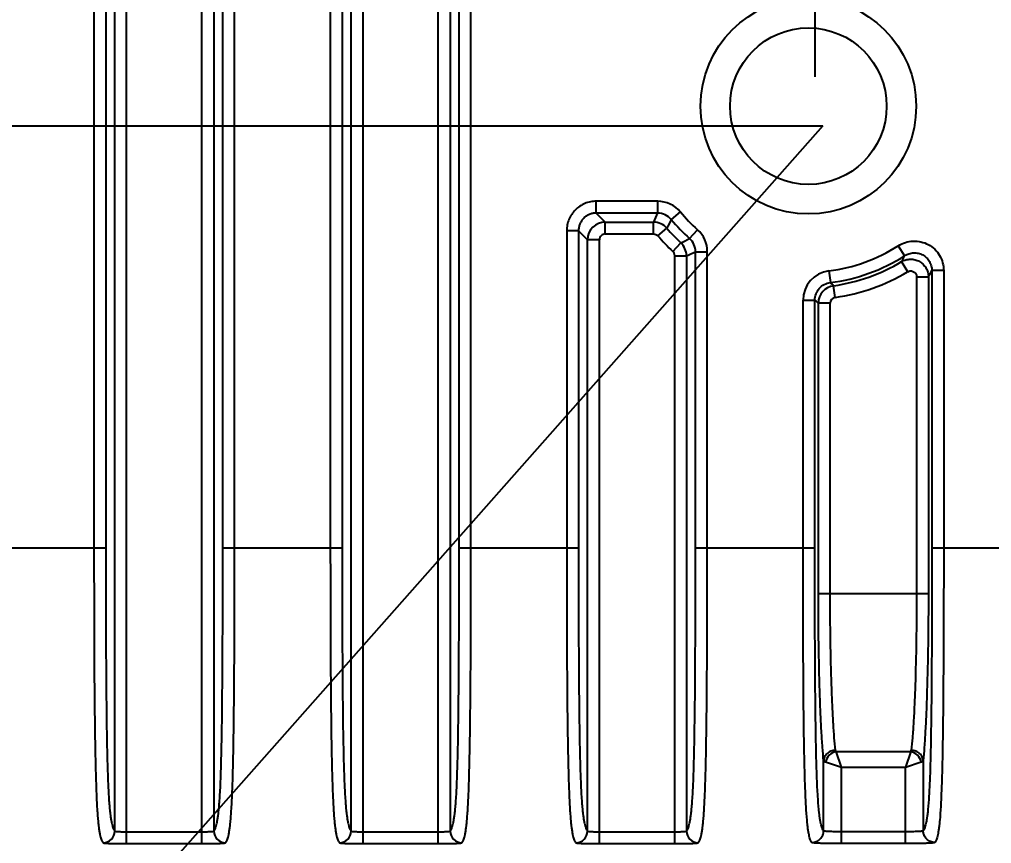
# Model space of a CAD drawing. Header units: millimetres. Extents: x 2067 to 4417, y -1557 to -908.
# Drawn here: x 2429.69 to 2446.15, y -1410.27 to -1396.32 of the extents above; entities that cross this region are included whole.
import ezdxf
from ezdxf import colors
from ezdxf.entities.mleader import LeaderData, LeaderLine
from ezdxf.math import Vec2, Vec3

# ---------------------------------------------------------------- set-up
doc = ezdxf.new("R2010")
doc.units = ezdxf.units.MM
doc.styles.get("Standard").update_dxf_attribs({"font": 'AcadEref.ttf'})
doc.dimstyles.get("Standard").update_dxf_attribs({"dimtxt": 0.15625, "dimasz": 0.1875, "dimexe": 0.18, "dimexo": 0.0625, "dimgap": 0.09, "dimtad": 0, "dimtih": 1, "dimtoh": 1, "dimdec": 3, "dimzin": 4, "dimdsep": 46, "dimtxsty": 'Standard', "dimblk": 'CLOSED', "dimblk1": 'CLOSED', "dimblk2": 'CLOSED', "dimcen": 0.09, "dimadec": 0, "dimazin": 0, "dimtp": 0.001, "dimtm": 0.001, "dimtfac": 1, "dimtdec": 3, "dimtofl": 0, "dimtmove": 0, "dimatfit": 3, "dimldrblk": 'CLOSED', "dimfxl": 0, "dimtolj": 1, "dimtzin": 4, "dimarcsym": 0})

# ---------------------------------------------------------------- blocks, each defined once
blk = doc.blocks.new('_CLOSED')
at = {"color": 0, "linetype": 'ByBlock'}
for p, q in [((0, 0), (-1, 0.1667)), ((-1, 0.1667), (-1, -0.1667)), ((-1, -0.1667), (0, 0)), ((-1, 0), (0, 0))]:
    blk.add_line(p, q, dxfattribs=at)
blk = doc.blocks.new('*D41')
at = {"color": 0, "lineweight": -2}
for p, q in [((2398.16, -1397.292), (2398.16, -1376.298)), ((2443.16, -1397.292), (2443.16, -1376.298)), ((2440.66, -1377.548), (2400.66, -1377.548))]:
    blk.add_line(p, q, dxfattribs=at)
at = {"layer": 'Defpoints', "color": 0}
for p in [(2398.16, -1377.548), (2398.16, -1397.917), (2443.16, -1397.917)]:
    blk.add_point(p, dxfattribs=at)
at = {"color": 0, "lineweight": -2, "xscale": 2.5, "yscale": 2.5, "zscale": 2.5, "rotation": 180}
blk.add_blockref('_CLOSED', (2398.16, -1377.548), dxfattribs=at)
at = {"color": 0, "lineweight": -2, "xscale": 2.5, "yscale": 2.5, "zscale": 2.5}
blk.add_blockref('_CLOSED', (2443.16, -1377.548), dxfattribs=at)
at = {"color": 0, "insert": (2420.66, -1375.42), "char_height": 2.5, "attachment_point": 5}
blk.add_mtext('\\fArial|b0|i0|c0|p34;\\C3;45%%p0,3', dxfattribs=at)

msp = doc.modelspace()

# ---------------------------------------------------------------- linework, layer by layer
at = {"color": 7, "linetype": 'Continuous'}
for p, q in [((2431.508, -1410.268), (2431.508, -1385.306)), ((2432.782, -1410.268), (2432.782, -1385.306)), ((2435.508, -1410.268), (2435.508, -1385.306)), ((2436.782, -1410.268), (2436.782, -1385.306)), ((2431.308, -1410.056), (2431.308, -1385.518)), ((2432.982, -1385.518), (2432.982, -1410.056)), ((2435.308, -1410.056), (2435.308, -1385.518)), ((2436.982, -1385.518), (2436.982, -1410.056)), ((2430.955, -1390.31), (2430.955, -1405.264)), ((2431.155, -1390.31), (2431.155, -1405.264)), ((2433.135, -1405.264), (2433.135, -1390.31)), ((2433.335, -1405.264), (2433.335, -1390.31)), ((2434.955, -1390.31), (2434.955, -1405.264)), ((2435.155, -1390.31), (2435.155, -1405.264)), ((2437.135, -1405.264), (2437.135, -1390.31)), ((2437.335, -1405.264), (2437.335, -1390.31)), ((2440.495, -1399.397), (2439.455, -1399.397)), ((2439.455, -1399.597), (2439.455, -1399.397)), ((2440.495, -1399.597), (2440.495, -1399.397)), ((2440.495, -1399.597), (2439.455, -1399.597)), ((2439.455, -1399.597), (2439.608, -1399.75)), ((2440.726, -1399.706), (2440.88, -1399.578)), ((2439.608, -1399.75), (2440.424, -1399.75)), ((2439.608, -1399.95), (2439.608, -1399.75)), ((2440.424, -1399.95), (2440.424, -1399.75)), ((2439.155, -1399.897), (2438.955, -1399.897)), ((2438.955, -1399.897), (2438.955, -1405.264)), ((2439.155, -1399.897), (2439.308, -1400.05)), ((2439.155, -1399.897), (2439.155, -1405.264)), ((2439.608, -1399.95), (2440.424, -1399.95)), ((2440.5, -1399.984), (2440.651, -1399.854)), ((2441.036, -1400.028), (2441.169, -1399.879)), ((2439.508, -1400.05), (2439.308, -1400.05)), ((2439.308, -1410.056), (2439.308, -1400.05)), ((2439.508, -1410.268), (2439.508, -1400.05)), ((2440.751, -1400.245), (2440.887, -1400.099)), ((2444.566, -1400.151), (2444.674, -1400.318)), ((2440.782, -1400.318), (2440.982, -1400.318)), ((2440.782, -1400.318), (2440.782, -1410.268)), ((2440.982, -1400.318), (2440.982, -1410.056)), ((2441.135, -1400.251), (2441.335, -1400.251)), ((2441.135, -1405.264), (2441.135, -1400.251)), ((2441.335, -1405.264), (2441.335, -1400.251)), ((2444.726, -1400.59), (2444.623, -1400.419)), ((2443.393, -1400.576), (2443.418, -1400.774)), ((2445.335, -1400.57), (2445.135, -1400.57)), ((2445.135, -1400.57), (2445.135, -1405.264)), ((2445.335, -1400.57), (2445.335, -1405.264)), ((2443.5, -1401.024), (2443.472, -1400.826)), ((2444.877, -1400.676), (2445.076, -1400.676)), ((2444.877, -1400.676), (2444.877, -1406.038)), ((2445.076, -1400.676), (2445.076, -1406.038)), ((2442.955, -1401.071), (2443.155, -1401.071)), ((2442.955, -1405.264), (2442.955, -1401.071)), ((2443.155, -1405.264), (2443.155, -1401.071)), ((2443.414, -1401.123), (2443.214, -1401.123)), ((2443.214, -1406.038), (2443.214, -1401.123)), ((2443.414, -1406.038), (2443.414, -1401.123)), ((2429.135, -1405.264), (2431.155, -1405.264)), ((2433.135, -1405.264), (2435.155, -1405.264)), ((2437.135, -1405.264), (2439.155, -1405.264)), ((2441.135, -1405.264), (2443.155, -1405.264)), ((2445.135, -1405.264), (2447.155, -1405.264)), ((2443.214, -1406.038), (2445.076, -1406.038)), ((2443.514, -1408.71), (2443.503, -1408.69)), ((2443.514, -1408.71), (2444.777, -1408.71)), ((2443.603, -1408.977), (2443.514, -1408.71)), ((2444.777, -1408.71), (2444.688, -1408.977)), ((2444.777, -1408.71), (2444.787, -1408.69)), ((2443.303, -1410.05), (2443.303, -1408.867)), ((2444.987, -1408.867), (2444.987, -1410.05)), ((2443.336, -1408.888), (2443.603, -1408.977)), ((2443.603, -1408.977), (2444.688, -1408.977)), ((2443.603, -1410.268), (2443.603, -1408.977)), ((2444.688, -1408.977), (2444.955, -1408.888)), ((2444.688, -1410.268), (2444.688, -1408.977)), ((2431.508, -1410.068), (2432.782, -1410.068)), ((2435.508, -1410.068), (2436.782, -1410.068)), ((2439.508, -1410.068), (2440.782, -1410.068)), ((2444.688, -1410.068), (2443.603, -1410.068)), ((2431.508, -1410.268), (2432.782, -1410.268)), ((2435.508, -1410.268), (2436.782, -1410.268)), ((2439.508, -1410.268), (2440.782, -1410.268)), ((2444.688, -1410.268), (2443.603, -1410.268))]:
    msp.add_line(p, q, dxfattribs=at)
for radius in [1.825, 1.325]:
    msp.add_circle((2443.045, -1397.787), radius, dxfattribs=at)
for centre, radius, start, end in [((2440.495, -1399.897), 0.499, 39.5951, 90.0038), ((2455.132, -1406.483), 16.176, 154.8046, 155.4024), ((2440.495, -1399.896), 0.299, 39.5408, 90.0582), ((2443.045, -1397.787), 2.81, 219.5989, 228.1159), ((2439.608, -1400.05), 0.3, 90.1149, 179.8851), ((2440.424, -1400.05), 0.3, 40.8506, 89.9509), ((2452.437, -1405.73), 13.17, 152.7757, 153.4988), ((2443.045, -1397.787), 3.01, 219.5989, 228.1159), ((2439.608, -1400.05), 0.0998, 89.9711, 180.0289), ((2443.045, -1397.787), 3.363, 220.8015, 226.9748), ((2443.045, -1397.787), 3.163, 220.8015, 226.9748), ((2440.836, -1400.251), 0.499, 359.9968, 48.1191), ((2435.019, -1387.698), 13.72, 295.3219, 296.0108), ((2440.682, -1400.319), 0.3, 0.0465, 46.9283), ((2440.836, -1400.251), 0.299, 359.9457, 48.1702), ((2443.045, -1397.787), 2.81, 277.108, 302.7523), ((2440.683, -1400.318), 0.0999, 359.9969, 46.9779), ((2434.249, -1384.823), 16.895, 293.4858, 294.0531), ((2443.045, -1397.787), 3.01, 277.108, 302.7523), ((2438.283, -1397.162), 7.128, 332.8108, 333.7166), ((2443.045, -1397.787), 3.069, 277.9913, 300.9394), ((2443.454, -1401.071), 0.499, 97.0856, 180.0224), ((2443.045, -1397.787), 3.268, 277.9913, 300.9394), ((2438.414, -1396.902), 7.657, 330.4687, 331.3732), ((2443.514, -1401.123), 0.3, 98.0895, 179.9018), ((2449.43, -1394.574), 8.637, 225.8769, 226.3754), ((2449.849, -1393.49), 10.113, 228.5545, 228.997), ((2443.513, -1401.123), 0.0998, 97.9698, 180.0215), ((2431.108, -1410.055), 0.2, 270.185, 359.8163), ((2433.183, -1410.055), 0.2, 180.1837, 269.815), ((2435.108, -1410.055), 0.2, 270.185, 359.8163), ((2437.183, -1410.055), 0.2, 180.1837, 269.815), ((2439.108, -1410.055), 0.2, 270.185, 359.8163), ((2441.183, -1410.055), 0.2, 180.1837, 269.815)]:
    msp.add_arc(centre, radius, start, end, dxfattribs=at)
for points, knots in [([(2439.455, -1399.397), (2439.422, -1399.397), (2439.357, -1399.404), (2439.262, -1399.432), (2439.175, -1399.479), (2439.099, -1399.541), (2439.037, -1399.617), (2438.99, -1399.704), (2438.962, -1399.799), (2438.955, -1399.864), (2438.955, -1399.897)], [0, 0, 0, 0, 0.125002, 0.25, 0.374999, 0.499997, 0.624996, 0.749995, 0.874995, 1, 1, 1, 1]), ([(2439.455, -1399.597), (2439.435, -1399.597), (2439.396, -1399.601), (2439.339, -1399.618), (2439.287, -1399.646), (2439.241, -1399.683), (2439.204, -1399.729), (2439.176, -1399.781), (2439.159, -1399.838), (2439.155, -1399.877), (2439.155, -1399.897)], [0, 0, 0, 0, 0.124969, 0.249961, 0.374974, 0.499997, 0.625021, 0.750034, 0.875027, 1, 1, 1, 1]), ([(2440.424, -1399.95), (2440.438, -1399.95), (2440.467, -1399.956), (2440.49, -1399.974), (2440.5, -1399.984)], [0, 0, 0, 0, 0.49998, 1, 1, 1, 1]), ([(2444.566, -1400.151), (2444.603, -1400.126), (2444.685, -1400.088), (2444.818, -1400.065), (2444.952, -1400.078), (2445.078, -1400.126), (2445.187, -1400.206), (2445.271, -1400.312), (2445.323, -1400.437), (2445.335, -1400.526), (2445.335, -1400.57)], [0, 0, 0, 0, 0.125003, 0.250005, 0.375002, 0.499998, 0.624994, 0.749991, 0.874993, 1, 1, 1, 1]), ([(2444.674, -1400.318), (2444.696, -1400.304), (2444.745, -1400.281), (2444.825, -1400.266), (2444.906, -1400.274), (2444.982, -1400.303), (2445.047, -1400.351), (2445.097, -1400.415), (2445.128, -1400.49), (2445.135, -1400.544), (2445.135, -1400.57)], [0, 0, 0, 0, 0.124899, 0.249874, 0.374916, 0.499998, 0.625079, 0.750122, 0.875097, 1, 1, 1, 1]), ([(2444.623, -1400.419), (2444.645, -1400.406), (2444.694, -1400.385), (2444.773, -1400.374), (2444.852, -1400.383), (2444.926, -1400.413), (2444.989, -1400.461), (2445.038, -1400.524), (2445.069, -1400.597), (2445.076, -1400.65), (2445.076, -1400.676)], [0, 0, 0, 0, 0.124894, 0.249868, 0.374912, 0.499996, 0.62508, 0.750124, 0.875098, 1, 1, 1, 1]), ([(2444.726, -1400.59), (2444.733, -1400.586), (2444.749, -1400.579), (2444.776, -1400.575), (2444.802, -1400.578), (2444.827, -1400.588), (2444.848, -1400.604), (2444.864, -1400.625), (2444.874, -1400.65), (2444.877, -1400.667), (2444.877, -1400.676)], [0, 0, 0, 0, 0.125003, 0.250003, 0.375, 0.499996, 0.624992, 0.749989, 0.874989, 1, 1, 1, 1]), ([(2443.155, -1401.071), (2443.155, -1401.035), (2443.168, -1400.963), (2443.225, -1400.868), (2443.312, -1400.8), (2443.382, -1400.778), (2443.418, -1400.774)], [0, 0, 0, 0, 0.249974, 0.499998, 0.750024, 1, 1, 1, 1]), ([(2430.955, -1405.264), (2430.955, -1405.549), (2430.956, -1406.117), (2430.958, -1406.968), (2430.962, -1407.673), (2430.968, -1408.231), (2430.974, -1408.636), (2430.982, -1409.02), (2430.993, -1409.367), (2431.004, -1409.624), (2431.016, -1409.797), (2431.025, -1409.9), (2431.034, -1409.986), (2431.044, -1410.056), (2431.054, -1410.113), (2431.064, -1410.158), (2431.075, -1410.193), (2431.085, -1410.221), (2431.096, -1410.241), (2431.104, -1410.251), (2431.108, -1410.256)], [0, 0, 0, 0, 0.17045, 0.340652, 0.509785, 0.593193, 0.674754, 0.752616, 0.823417, 0.882674, 0.90691, 0.927459, 0.944554, 0.958573, 0.969938, 0.979061, 0.986317, 0.992034, 0.996505, 1, 1, 1, 1]), ([(2431.155, -1405.264), (2431.155, -1405.536), (2431.155, -1406.079), (2431.157, -1406.892), (2431.162, -1407.698), (2431.169, -1408.358), (2431.18, -1408.863), (2431.19, -1409.2), (2431.203, -1409.451), (2431.215, -1409.619), (2431.224, -1409.719), (2431.234, -1409.801), (2431.244, -1409.867), (2431.254, -1409.921), (2431.265, -1409.964), (2431.275, -1409.997), (2431.286, -1410.023), (2431.296, -1410.042), (2431.304, -1410.052), (2431.308, -1410.056)], [0, 0, 0, 0, 0.169621, 0.33902, 0.507487, 0.672376, 0.750781, 0.822641, 0.882958, 0.907475, 0.928106, 0.945143, 0.959031, 0.970248, 0.97924, 0.986396, 0.992052, 0.996498, 1, 1, 1, 1]), ([(2432.982, -1410.056), (2432.986, -1410.052), (2432.994, -1410.042), (2433.005, -1410.023), (2433.015, -1409.997), (2433.026, -1409.964), (2433.036, -1409.921), (2433.046, -1409.867), (2433.056, -1409.801), (2433.066, -1409.719), (2433.075, -1409.619), (2433.088, -1409.451), (2433.1, -1409.2), (2433.11, -1408.863), (2433.121, -1408.358), (2433.128, -1407.698), (2433.133, -1406.892), (2433.135, -1406.079), (2433.135, -1405.536), (2433.135, -1405.264)], [0, 0, 0, 0, 0.003502, 0.007948, 0.013604, 0.020761, 0.029752, 0.040968, 0.054855, 0.071891, 0.092521, 0.117037, 0.177352, 0.249214, 0.327621, 0.492514, 0.660982, 0.83038, 1, 1, 1, 1]), ([(2433.182, -1410.256), (2433.186, -1410.251), (2433.194, -1410.241), (2433.205, -1410.221), (2433.216, -1410.193), (2433.226, -1410.158), (2433.236, -1410.113), (2433.247, -1410.056), (2433.256, -1409.986), (2433.266, -1409.9), (2433.274, -1409.797), (2433.286, -1409.624), (2433.298, -1409.367), (2433.308, -1409.02), (2433.316, -1408.636), (2433.322, -1408.231), (2433.328, -1407.673), (2433.332, -1406.968), (2433.335, -1406.117), (2433.335, -1405.549), (2433.335, -1405.264)], [0, 0, 0, 0, 0.003495, 0.007966, 0.013684, 0.020939, 0.030062, 0.041426, 0.055444, 0.072538, 0.093085, 0.117321, 0.176576, 0.247378, 0.325243, 0.406806, 0.490216, 0.65935, 0.829551, 1, 1, 1, 1]), ([(2434.955, -1405.264), (2434.955, -1405.549), (2434.956, -1406.117), (2434.958, -1406.968), (2434.962, -1407.673), (2434.968, -1408.231), (2434.974, -1408.636), (2434.982, -1409.02), (2434.993, -1409.367), (2435.004, -1409.624), (2435.016, -1409.797), (2435.025, -1409.9), (2435.034, -1409.986), (2435.044, -1410.056), (2435.054, -1410.113), (2435.064, -1410.158), (2435.075, -1410.193), (2435.085, -1410.221), (2435.096, -1410.241), (2435.104, -1410.251), (2435.108, -1410.256)], [0, 0, 0, 0, 0.17045, 0.340652, 0.509785, 0.593193, 0.674754, 0.752616, 0.823417, 0.882674, 0.90691, 0.927459, 0.944554, 0.958573, 0.969938, 0.979061, 0.986317, 0.992034, 0.996505, 1, 1, 1, 1]), ([(2435.155, -1405.264), (2435.155, -1405.536), (2435.155, -1406.079), (2435.157, -1406.892), (2435.162, -1407.698), (2435.169, -1408.358), (2435.18, -1408.863), (2435.19, -1409.2), (2435.203, -1409.451), (2435.215, -1409.619), (2435.224, -1409.719), (2435.234, -1409.801), (2435.244, -1409.867), (2435.254, -1409.921), (2435.265, -1409.964), (2435.275, -1409.997), (2435.286, -1410.023), (2435.296, -1410.042), (2435.304, -1410.052), (2435.308, -1410.056)], [0, 0, 0, 0, 0.169621, 0.33902, 0.507487, 0.672376, 0.750781, 0.822641, 0.882958, 0.907475, 0.928106, 0.945143, 0.959031, 0.970248, 0.97924, 0.986396, 0.992052, 0.996498, 1, 1, 1, 1]), ([(2436.982, -1410.056), (2436.986, -1410.052), (2436.994, -1410.042), (2437.005, -1410.023), (2437.015, -1409.997), (2437.026, -1409.964), (2437.036, -1409.921), (2437.046, -1409.867), (2437.056, -1409.801), (2437.066, -1409.719), (2437.075, -1409.619), (2437.088, -1409.451), (2437.1, -1409.2), (2437.11, -1408.863), (2437.121, -1408.358), (2437.128, -1407.698), (2437.133, -1406.892), (2437.135, -1406.079), (2437.135, -1405.536), (2437.135, -1405.264)], [0, 0, 0, 0, 0.003502, 0.007948, 0.013604, 0.020761, 0.029752, 0.040968, 0.054855, 0.071891, 0.092521, 0.117037, 0.177352, 0.249214, 0.327621, 0.492514, 0.660982, 0.83038, 1, 1, 1, 1]), ([(2437.182, -1410.256), (2437.186, -1410.251), (2437.194, -1410.241), (2437.205, -1410.221), (2437.216, -1410.193), (2437.226, -1410.158), (2437.236, -1410.113), (2437.247, -1410.056), (2437.256, -1409.986), (2437.266, -1409.9), (2437.274, -1409.797), (2437.286, -1409.624), (2437.298, -1409.367), (2437.308, -1409.02), (2437.316, -1408.636), (2437.322, -1408.231), (2437.328, -1407.673), (2437.332, -1406.968), (2437.335, -1406.117), (2437.335, -1405.549), (2437.335, -1405.264)], [0, 0, 0, 0, 0.003495, 0.007966, 0.013684, 0.020939, 0.030062, 0.041426, 0.055444, 0.072538, 0.093085, 0.117321, 0.176576, 0.247378, 0.325243, 0.406806, 0.490216, 0.65935, 0.829551, 1, 1, 1, 1]), ([(2438.955, -1405.264), (2438.955, -1405.549), (2438.956, -1406.117), (2438.958, -1406.968), (2438.962, -1407.673), (2438.968, -1408.231), (2438.974, -1408.636), (2438.982, -1409.02), (2438.993, -1409.367), (2439.004, -1409.624), (2439.016, -1409.797), (2439.025, -1409.9), (2439.034, -1409.986), (2439.044, -1410.056), (2439.054, -1410.113), (2439.064, -1410.158), (2439.075, -1410.193), (2439.085, -1410.221), (2439.096, -1410.241), (2439.104, -1410.251), (2439.108, -1410.256)], [0, 0, 0, 0, 0.17045, 0.340652, 0.509785, 0.593193, 0.674754, 0.752616, 0.823417, 0.882674, 0.90691, 0.927459, 0.944554, 0.958573, 0.969938, 0.979061, 0.986317, 0.992034, 0.996505, 1, 1, 1, 1]), ([(2439.155, -1405.264), (2439.155, -1405.536), (2439.155, -1406.079), (2439.157, -1406.892), (2439.162, -1407.698), (2439.169, -1408.358), (2439.18, -1408.863), (2439.19, -1409.2), (2439.203, -1409.451), (2439.215, -1409.619), (2439.224, -1409.719), (2439.234, -1409.801), (2439.244, -1409.867), (2439.254, -1409.921), (2439.265, -1409.964), (2439.275, -1409.997), (2439.286, -1410.023), (2439.296, -1410.042), (2439.304, -1410.052), (2439.308, -1410.056)], [0, 0, 0, 0, 0.169621, 0.33902, 0.507487, 0.672376, 0.750781, 0.822641, 0.882958, 0.907475, 0.928106, 0.945143, 0.959031, 0.970248, 0.97924, 0.986396, 0.992052, 0.996498, 1, 1, 1, 1]), ([(2440.982, -1410.056), (2440.986, -1410.052), (2440.994, -1410.042), (2441.005, -1410.023), (2441.015, -1409.997), (2441.026, -1409.964), (2441.036, -1409.921), (2441.046, -1409.867), (2441.056, -1409.801), (2441.066, -1409.719), (2441.075, -1409.619), (2441.088, -1409.451), (2441.1, -1409.2), (2441.11, -1408.863), (2441.121, -1408.358), (2441.128, -1407.698), (2441.133, -1406.892), (2441.135, -1406.079), (2441.135, -1405.536), (2441.135, -1405.264)], [0, 0, 0, 0, 0.003502, 0.007948, 0.013604, 0.020761, 0.029752, 0.040968, 0.054855, 0.071891, 0.092521, 0.117037, 0.177352, 0.249214, 0.327621, 0.492514, 0.660982, 0.83038, 1, 1, 1, 1]), ([(2441.182, -1410.256), (2441.186, -1410.251), (2441.194, -1410.241), (2441.205, -1410.221), (2441.216, -1410.193), (2441.226, -1410.158), (2441.236, -1410.113), (2441.247, -1410.056), (2441.256, -1409.986), (2441.266, -1409.9), (2441.274, -1409.797), (2441.286, -1409.624), (2441.298, -1409.367), (2441.308, -1409.02), (2441.316, -1408.636), (2441.322, -1408.231), (2441.328, -1407.673), (2441.332, -1406.968), (2441.335, -1406.117), (2441.335, -1405.549), (2441.335, -1405.264)], [0, 0, 0, 0, 0.003495, 0.007966, 0.013684, 0.020939, 0.030062, 0.041426, 0.055444, 0.072538, 0.093085, 0.117321, 0.176576, 0.247378, 0.325243, 0.406806, 0.490216, 0.65935, 0.829551, 1, 1, 1, 1]), ([(2443.103, -1410.25), (2443.099, -1410.245), (2443.091, -1410.233), (2443.081, -1410.21), (2443.07, -1410.18), (2443.06, -1410.141), (2443.05, -1410.093), (2443.04, -1410.032), (2443.031, -1409.957), (2443.018, -1409.826), (2443.004, -1409.618), (2442.991, -1409.321), (2442.981, -1408.973), (2442.973, -1408.591), (2442.967, -1408.19), (2442.962, -1407.639), (2442.958, -1406.944), (2442.956, -1406.105), (2442.955, -1405.544), (2442.955, -1405.264)], [0, 0, 0, 0, 0.00385, 0.008765, 0.015011, 0.02288, 0.032707, 0.044865, 0.059759, 0.077788, 0.12438, 0.184851, 0.255949, 0.333408, 0.414192, 0.49665, 0.663693, 0.831729, 1, 1, 1, 1]), ([(2443.303, -1410.05), (2443.299, -1410.046), (2443.291, -1410.034), (2443.281, -1410.012), (2443.271, -1409.984), (2443.26, -1409.948), (2443.25, -1409.902), (2443.24, -1409.844), (2443.23, -1409.773), (2443.217, -1409.646), (2443.202, -1409.443), (2443.189, -1409.154), (2443.179, -1408.816), (2443.169, -1408.315), (2443.162, -1407.663), (2443.157, -1406.869), (2443.155, -1406.067), (2443.155, -1405.532), (2443.155, -1405.264)], [0, 0, 0, 0, 0.003852, 0.008737, 0.014918, 0.02269, 0.032394, 0.044426, 0.059231, 0.077264, 0.124385, 0.185985, 0.25808, 0.336, 0.49907, 0.6654, 0.832595, 1, 1, 1, 1]), ([(2445.135, -1405.264), (2445.135, -1405.532), (2445.135, -1406.067), (2445.133, -1406.869), (2445.129, -1407.663), (2445.121, -1408.315), (2445.112, -1408.816), (2445.102, -1409.154), (2445.088, -1409.443), (2445.074, -1409.646), (2445.06, -1409.773), (2445.05, -1409.844), (2445.04, -1409.902), (2445.03, -1409.948), (2445.02, -1409.984), (2445.009, -1410.012), (2444.999, -1410.034), (2444.991, -1410.046), (2444.987, -1410.05)], [0, 0, 0, 0, 0.167408, 0.334605, 0.500936, 0.664005, 0.741923, 0.814016, 0.875616, 0.922737, 0.940772, 0.955576, 0.967609, 0.977312, 0.985083, 0.991263, 0.996148, 1, 1, 1, 1]), ([(2445.335, -1405.264), (2445.335, -1405.544), (2445.335, -1406.105), (2445.332, -1406.944), (2445.328, -1407.639), (2445.323, -1408.19), (2445.317, -1408.591), (2445.31, -1408.973), (2445.299, -1409.321), (2445.287, -1409.618), (2445.273, -1409.826), (2445.26, -1409.957), (2445.25, -1410.032), (2445.24, -1410.093), (2445.23, -1410.141), (2445.22, -1410.18), (2445.209, -1410.21), (2445.199, -1410.233), (2445.191, -1410.245), (2445.187, -1410.25)], [0, 0, 0, 0, 0.168274, 0.336313, 0.503356, 0.585813, 0.666596, 0.744052, 0.81515, 0.875621, 0.922214, 0.940243, 0.955137, 0.967296, 0.977122, 0.984991, 0.991235, 0.99615, 1, 1, 1, 1]), ([(2443.303, -1408.867), (2443.296, -1408.791), (2443.282, -1408.623), (2443.265, -1408.349), (2443.25, -1408.033), (2443.232, -1407.543), (2443.218, -1406.874), (2443.214, -1406.323), (2443.214, -1406.038)], [0, 0, 0, 0, 0.080769, 0.178312, 0.29088, 0.416434, 0.697146, 1, 1, 1, 1]), ([(2443.503, -1408.69), (2443.495, -1408.619), (2443.482, -1408.462), (2443.465, -1408.205), (2443.45, -1407.908), (2443.432, -1407.449), (2443.417, -1406.822), (2443.414, -1406.306), (2443.414, -1406.038)], [0, 0, 0, 0, 0.080795, 0.178348, 0.290917, 0.416466, 0.697163, 1, 1, 1, 1]), ([(2444.877, -1406.038), (2444.877, -1406.306), (2444.873, -1406.822), (2444.858, -1407.449), (2444.841, -1407.908), (2444.826, -1408.205), (2444.809, -1408.462), (2444.795, -1408.619), (2444.787, -1408.69)], [0, 0, 0, 0, 0.302834, 0.58353, 0.70908, 0.821649, 0.919204, 1, 1, 1, 1]), ([(2445.076, -1406.038), (2445.076, -1406.323), (2445.073, -1406.874), (2445.058, -1407.543), (2445.041, -1408.033), (2445.025, -1408.349), (2445.008, -1408.623), (2444.995, -1408.791), (2444.987, -1408.867)], [0, 0, 0, 0, 0.302853, 0.583566, 0.709119, 0.821687, 0.919231, 1, 1, 1, 1]), ([(2443.503, -1408.69), (2443.477, -1408.691), (2443.427, -1408.7), (2443.371, -1408.733), (2443.338, -1408.769), (2443.319, -1408.8), (2443.307, -1408.833), (2443.304, -1408.856), (2443.303, -1408.867)], [0, 0, 0, 0, 0.262113, 0.518021, 0.642443, 0.763933, 0.882853, 1, 1, 1, 1]), ([(2443.514, -1408.71), (2443.471, -1408.719), (2443.39, -1408.765), (2443.344, -1408.845), (2443.336, -1408.888)], [0, 0, 0, 0, 0.500001, 1, 1, 1, 1]), ([(2444.955, -1408.888), (2444.946, -1408.845), (2444.9, -1408.765), (2444.819, -1408.719), (2444.777, -1408.71)], [0, 0, 0, 0, 0.5, 1, 1, 1, 1]), ([(2444.987, -1408.867), (2444.987, -1408.856), (2444.984, -1408.833), (2444.972, -1408.8), (2444.953, -1408.769), (2444.919, -1408.733), (2444.864, -1408.7), (2444.813, -1408.691), (2444.787, -1408.69)], [0, 0, 0, 0, 0.117147, 0.236067, 0.357557, 0.481979, 0.737887, 1, 1, 1, 1]), ([(2443.303, -1408.867), (2443.304, -1408.869), (2443.307, -1408.873), (2443.314, -1408.878), (2443.323, -1408.884), (2443.331, -1408.886), (2443.336, -1408.888)], [0, 0, 0, 0, 0.161262, 0.374631, 0.65286, 1, 1, 1, 1]), ([(2444.955, -1408.888), (2444.959, -1408.886), (2444.967, -1408.884), (2444.977, -1408.878), (2444.984, -1408.873), (2444.987, -1408.869), (2444.987, -1408.867)], [0, 0, 0, 0, 0.347137, 0.625367, 0.838731, 1, 1, 1, 1]), ([(2431.308, -1410.056), (2431.309, -1410.057), (2431.31, -1410.058), (2431.316, -1410.061), (2431.328, -1410.063), (2431.347, -1410.065), (2431.372, -1410.066), (2431.401, -1410.067), (2431.435, -1410.068), (2431.471, -1410.068), (2431.495, -1410.068), (2431.508, -1410.068)], [0, 0, 0, 0, 0.013189, 0.03319, 0.096804, 0.191864, 0.315655, 0.463967, 0.631547, 0.812387, 1, 1, 1, 1]), ([(2432.782, -1410.068), (2432.795, -1410.068), (2432.82, -1410.068), (2432.856, -1410.068), (2432.889, -1410.067), (2432.919, -1410.066), (2432.943, -1410.065), (2432.962, -1410.063), (2432.974, -1410.061), (2432.98, -1410.058), (2432.982, -1410.057), (2432.982, -1410.056)], [0, 0, 0, 0, 0.187596, 0.368436, 0.536017, 0.68433, 0.808125, 0.903188, 0.966806, 0.98681, 1, 1, 1, 1]), ([(2435.308, -1410.056), (2435.309, -1410.057), (2435.31, -1410.058), (2435.316, -1410.061), (2435.328, -1410.063), (2435.347, -1410.065), (2435.372, -1410.066), (2435.401, -1410.067), (2435.435, -1410.068), (2435.471, -1410.068), (2435.495, -1410.068), (2435.508, -1410.068)], [0, 0, 0, 0, 0.013189, 0.03319, 0.096804, 0.191864, 0.315655, 0.463967, 0.631547, 0.812387, 1, 1, 1, 1]), ([(2436.782, -1410.068), (2436.795, -1410.068), (2436.82, -1410.068), (2436.856, -1410.068), (2436.889, -1410.067), (2436.919, -1410.066), (2436.943, -1410.065), (2436.962, -1410.063), (2436.974, -1410.061), (2436.98, -1410.058), (2436.982, -1410.057), (2436.982, -1410.056)], [0, 0, 0, 0, 0.187596, 0.368436, 0.536017, 0.68433, 0.808125, 0.903188, 0.966806, 0.98681, 1, 1, 1, 1]), ([(2439.308, -1410.056), (2439.309, -1410.057), (2439.31, -1410.058), (2439.316, -1410.061), (2439.328, -1410.063), (2439.347, -1410.065), (2439.372, -1410.066), (2439.401, -1410.067), (2439.435, -1410.068), (2439.471, -1410.068), (2439.495, -1410.068), (2439.508, -1410.068)], [0, 0, 0, 0, 0.013189, 0.03319, 0.096804, 0.191864, 0.315655, 0.463967, 0.631547, 0.812387, 1, 1, 1, 1]), ([(2440.782, -1410.068), (2440.795, -1410.068), (2440.82, -1410.068), (2440.856, -1410.068), (2440.889, -1410.067), (2440.919, -1410.066), (2440.943, -1410.065), (2440.962, -1410.063), (2440.974, -1410.061), (2440.98, -1410.058), (2440.982, -1410.057), (2440.982, -1410.056)], [0, 0, 0, 0, 0.187596, 0.368436, 0.536017, 0.68433, 0.808125, 0.903188, 0.966806, 0.98681, 1, 1, 1, 1]), ([(2443.103, -1410.25), (2443.129, -1410.25), (2443.182, -1410.239), (2443.248, -1410.195), (2443.293, -1410.129), (2443.303, -1410.076), (2443.303, -1410.05)], [0, 0, 0, 0, 0.249959, 0.500101, 0.750183, 1, 1, 1, 1]), ([(2443.603, -1410.068), (2443.584, -1410.068), (2443.547, -1410.068), (2443.493, -1410.068), (2443.443, -1410.067), (2443.399, -1410.065), (2443.362, -1410.064), (2443.336, -1410.061), (2443.32, -1410.058), (2443.312, -1410.056), (2443.307, -1410.054), (2443.304, -1410.052), (2443.303, -1410.05)], [0, 0, 0, 0, 0.187597, 0.368437, 0.536017, 0.684326, 0.808104, 0.903131, 0.938953, 0.966762, 0.986758, 1, 1, 1, 1]), ([(2444.987, -1410.05), (2444.987, -1410.052), (2444.984, -1410.054), (2444.978, -1410.056), (2444.97, -1410.058), (2444.954, -1410.061), (2444.929, -1410.064), (2444.892, -1410.065), (2444.848, -1410.067), (2444.797, -1410.068), (2444.744, -1410.068), (2444.706, -1410.068), (2444.688, -1410.068)], [0, 0, 0, 0, 0.013242, 0.033237, 0.061044, 0.096865, 0.19189, 0.315666, 0.463974, 0.631554, 0.812395, 1, 1, 1, 1]), ([(2445.187, -1410.25), (2445.161, -1410.25), (2445.108, -1410.239), (2445.042, -1410.195), (2444.998, -1410.129), (2444.987, -1410.076), (2444.987, -1410.05)], [0, 0, 0, 0, 0.249959, 0.500101, 0.750183, 1, 1, 1, 1]), ([(2431.108, -1410.256), (2431.109, -1410.256), (2431.11, -1410.257), (2431.114, -1410.258), (2431.12, -1410.259), (2431.131, -1410.261), (2431.145, -1410.262), (2431.162, -1410.263), (2431.183, -1410.264), (2431.206, -1410.265), (2431.242, -1410.266), (2431.293, -1410.267), (2431.36, -1410.268), (2431.433, -1410.268), (2431.482, -1410.268), (2431.508, -1410.268)], [0, 0, 0, 0, 0.004293, 0.010468, 0.028935, 0.055753, 0.090856, 0.134034, 0.184983, 0.24331, 0.308543, 0.457468, 0.626561, 0.809675, 1, 1, 1, 1]), ([(2432.782, -1410.268), (2432.808, -1410.268), (2432.858, -1410.268), (2432.93, -1410.268), (2432.997, -1410.267), (2433.048, -1410.266), (2433.084, -1410.265), (2433.108, -1410.264), (2433.128, -1410.263), (2433.145, -1410.262), (2433.159, -1410.261), (2433.17, -1410.259), (2433.177, -1410.258), (2433.18, -1410.257), (2433.181, -1410.256), (2433.182, -1410.256)], [0, 0, 0, 0, 0.190308, 0.373421, 0.542515, 0.691443, 0.756677, 0.815005, 0.865956, 0.909136, 0.944241, 0.971061, 0.989531, 0.995707, 1, 1, 1, 1]), ([(2435.108, -1410.256), (2435.109, -1410.256), (2435.11, -1410.257), (2435.114, -1410.258), (2435.12, -1410.259), (2435.131, -1410.261), (2435.145, -1410.262), (2435.162, -1410.263), (2435.183, -1410.264), (2435.206, -1410.265), (2435.242, -1410.266), (2435.293, -1410.267), (2435.36, -1410.268), (2435.433, -1410.268), (2435.482, -1410.268), (2435.508, -1410.268)], [0, 0, 0, 0, 0.004293, 0.010468, 0.028935, 0.055753, 0.090856, 0.134034, 0.184983, 0.24331, 0.308543, 0.457468, 0.626561, 0.809675, 1, 1, 1, 1]), ([(2436.782, -1410.268), (2436.808, -1410.268), (2436.858, -1410.268), (2436.93, -1410.268), (2436.997, -1410.267), (2437.048, -1410.266), (2437.084, -1410.265), (2437.108, -1410.264), (2437.128, -1410.263), (2437.145, -1410.262), (2437.159, -1410.261), (2437.17, -1410.259), (2437.177, -1410.258), (2437.18, -1410.257), (2437.181, -1410.256), (2437.182, -1410.256)], [0, 0, 0, 0, 0.190308, 0.373421, 0.542515, 0.691443, 0.756677, 0.815005, 0.865956, 0.909136, 0.944241, 0.971061, 0.989531, 0.995707, 1, 1, 1, 1]), ([(2439.108, -1410.256), (2439.109, -1410.256), (2439.11, -1410.257), (2439.114, -1410.258), (2439.12, -1410.259), (2439.131, -1410.261), (2439.145, -1410.262), (2439.162, -1410.263), (2439.183, -1410.264), (2439.206, -1410.265), (2439.242, -1410.266), (2439.293, -1410.267), (2439.36, -1410.268), (2439.433, -1410.268), (2439.482, -1410.268), (2439.508, -1410.268)], [0, 0, 0, 0, 0.004293, 0.010468, 0.028935, 0.055753, 0.090856, 0.134034, 0.184983, 0.24331, 0.308543, 0.457468, 0.626561, 0.809675, 1, 1, 1, 1]), ([(2440.782, -1410.268), (2440.808, -1410.268), (2440.858, -1410.268), (2440.93, -1410.268), (2440.997, -1410.267), (2441.048, -1410.266), (2441.084, -1410.265), (2441.108, -1410.264), (2441.128, -1410.263), (2441.145, -1410.262), (2441.159, -1410.261), (2441.17, -1410.259), (2441.177, -1410.258), (2441.18, -1410.257), (2441.181, -1410.256), (2441.182, -1410.256)], [0, 0, 0, 0, 0.190308, 0.373421, 0.542515, 0.691443, 0.756677, 0.815005, 0.865956, 0.909136, 0.944241, 0.971061, 0.989531, 0.995707, 1, 1, 1, 1]), ([(2443.603, -1410.268), (2443.571, -1410.268), (2443.509, -1410.268), (2443.418, -1410.268), (2443.334, -1410.267), (2443.271, -1410.266), (2443.225, -1410.264), (2443.196, -1410.263), (2443.171, -1410.262), (2443.149, -1410.26), (2443.132, -1410.258), (2443.118, -1410.256), (2443.11, -1410.254), (2443.105, -1410.252), (2443.104, -1410.251), (2443.103, -1410.25)], [0, 0, 0, 0, 0.190225, 0.37325, 0.542241, 0.691047, 0.756213, 0.814472, 0.865357, 0.908485, 0.943567, 0.970424, 0.989054, 0.995406, 1, 1, 1, 1]), ([(2445.187, -1410.25), (2445.186, -1410.251), (2445.185, -1410.252), (2445.18, -1410.254), (2445.172, -1410.256), (2445.159, -1410.258), (2445.141, -1410.26), (2445.12, -1410.262), (2445.094, -1410.263), (2445.065, -1410.264), (2445.02, -1410.266), (2444.956, -1410.267), (2444.872, -1410.268), (2444.782, -1410.268), (2444.719, -1410.268), (2444.688, -1410.268)], [0, 0, 0, 0, 0.004594, 0.010946, 0.029575, 0.056431, 0.091511, 0.134638, 0.185522, 0.24378, 0.308946, 0.45775, 0.626741, 0.809767, 1, 1, 1, 1])]:
    msp.add_open_spline(points, degree=3, knots=knots, dxfattribs=at)

# ---------------------------------------------------------------- dimensions: what is measured, and where the dimension line sits
at = {"color": 4}
dim = msp.add_linear_dim(base=(2398.16, -1377.548), p1=(2443.16, -1397.917), p2=(2398.16, -1397.917), text='\\fArial|b0|i0|c0|p34;\\C3;<>', dimstyle='Standard', override={"dimtxt": 2.5, "dimasz": 2.5, "dimexe": 1.25, "dimexo": 0.625, "dimgap": 0.625, "dimtad": 1, "dimtih": 0, "dimtoh": 0, "dimdec": 2, "dimzin": 8, "dimdsep": 44, "dimtxsty": 'Standard', "dimcen": 2.5, "dimtol": 1, "dimlim": 0, "dimtp": 0.3, "dimtm": 0.3, "dimtdec": 2, "dimtofl": 1, "dimatfit": 0, "dimtolj": 0, "dimtzin": 8}, dxfattribs=at)
dim.commit()
dim.dimension.update_dxf_attribs({"geometry": '*D41', "text_midpoint": (2420.66, -1375.42)})

# ---------------------------------------------------------------- leaders
ml = msp.add_multileader_mtext('Standard', dxfattribs=at)
ml.set_content('{\\fMicrosoft YaHei|b0|i0|c0|p34;\\C3;M3-H3.0}', color=4)
ml.set_leader_properties()
ml.build(insert=Vec2(0, 0))
ml.multileader.update_dxf_attribs({"text_right_attachment_type": 6, "dogleg_length": 0.36})
ctx = ml.context
ctx.base_point, ctx.plane_origin = Vec3(2415.913, -1429.483), Vec3(2398.289, -1398.121)
ctx.right_attachment = 6
notes = []
notes.append((ctx, [(0, (1, 1, 0), (2415.553, -1429.483), (1, 0), 0.36, [(1, [(2398.289, -1398.121), (2443.289, -1398.121)], 0, [])])]))
ctx.mtext.insert, ctx.mtext.flow_direction = Vec3(2417.913, -1427.45), 5
for ctx, leaders in notes:
    for number, flags, end, landing, length, lines in leaders:
        leader = LeaderData()
        leader.index, (leader.has_last_leader_line, leader.has_dogleg_vector, leader.attachment_direction) = number, flags
        leader.last_leader_point, leader.dogleg_vector, leader.dogleg_length = Vec3(end), Vec3(landing), length
        for number, points, colour, breaks in lines:
            line = LeaderLine()
            line.index, line.vertices, line.color, line.breaks = number, Vec3.list(points), colors.encode_raw_color(colour), breaks
            leader.lines.append(line)
        ctx.leaders.append(leader)

doc.saveas('drawing.dxf')
